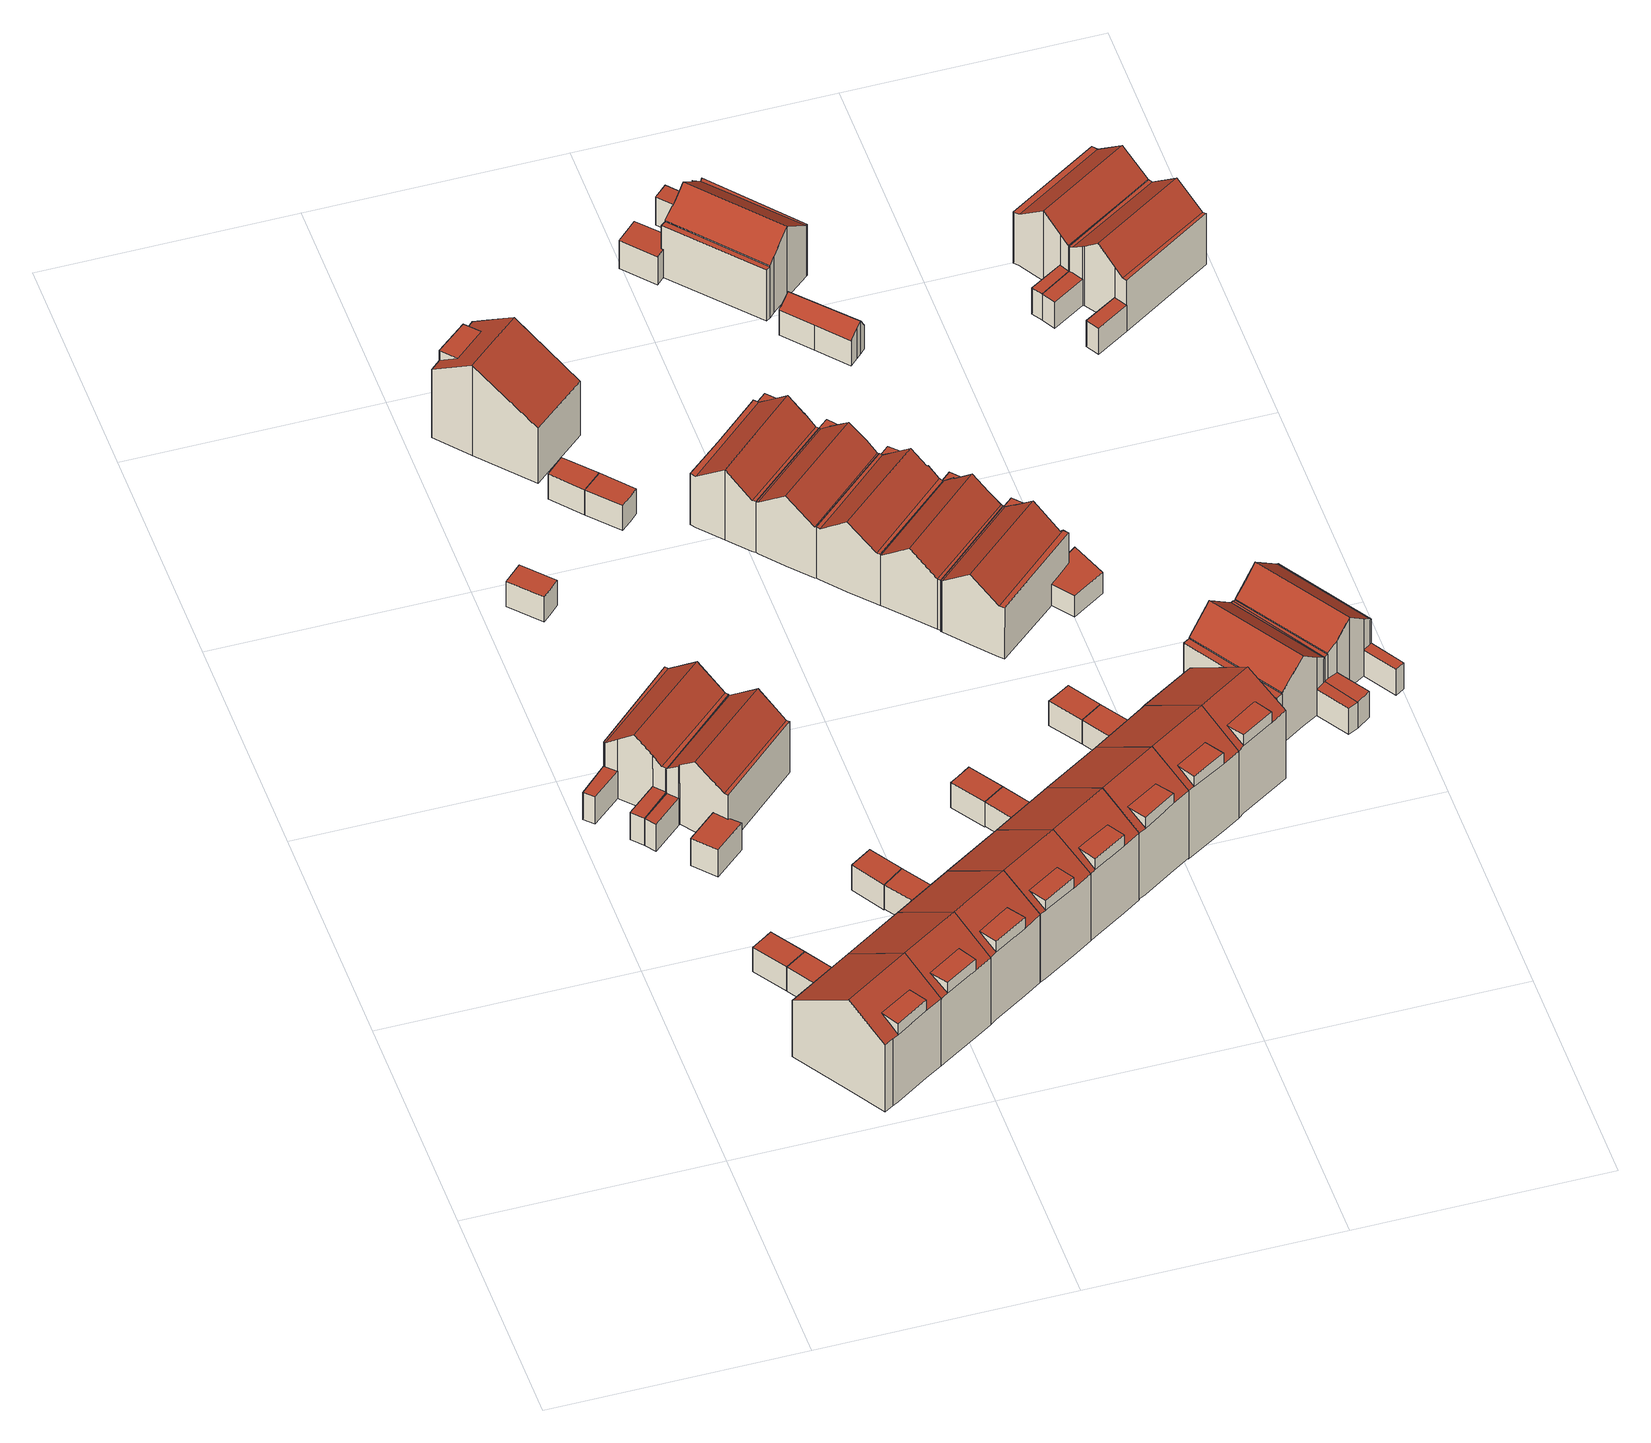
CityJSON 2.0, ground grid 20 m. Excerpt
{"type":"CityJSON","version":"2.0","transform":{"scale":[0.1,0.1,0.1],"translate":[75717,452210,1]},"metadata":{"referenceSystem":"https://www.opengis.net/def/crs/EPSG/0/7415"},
"CityObjects":{
"building1":{"type":"Building","attributes":{"Volume":15.37,"Dakoppervlakte":6.28,"Muuroppervlakte":25,"Vloeroppervlakte":6.28,"hoogte_Z_max_in_m_NAP":3.93,"GEB_DOEL":"onbekend","dateOfConstruction":"1981-01-01","measuredHeight":2.45},"geometry":[{"type":"Solid","lod":"2","boundaries":[[[[0,1,2,3,4]],[[5,6,7,8,9]],[[0,4,8,7]],[[3,9,8,4]],[[9,3,2,1,6,5]],[[1,0,7,6]]]],"semantics":{"surfaces":[{"type":"GroundSurface"},{"type":"RoofSurface"},{"type":"WallSurface"}],"values":[[0,1,2,2,2,2]]}}]},
"building2":{"type":"Building","attributes":{"Volume":406.52,"Dakoppervlakte":62.77,"Muuroppervlakte":212.48,"Vloeroppervlakte":53.33,"hoogte_Z_max_in_m_NAP":10.51,"GEB_DOEL":"woonfunctie","dateOfConstruction":"1981-01-01","measuredHeight":9.05},"geometry":[{"type":"Solid","lod":"2","boundaries":[[[[10,11,12,13,14,15,16,17,18]],[[19,20,21,22]],[[23,24,25,26,19,22,27,28,29]],[[30,23,29,31]],[[12,30,31,13]],[[23,30,12,11,10,24]],[[10,18,25,24]],[[29,28,15,14]],[[21,20,26,27]],[[25,18,17,16,15,28,27,26]],[[19,26,20]],[[21,27,22]],[[13,31,29,14]]]],"semantics":{"surfaces":[{"type":"GroundSurface"},{"type":"RoofSurface"},{"type":"WallSurface"}],"values":[[0,1,1,1,2,2,2,2,2,2,2,2,2]]}}]},
"building3":{"type":"Building","attributes":{"Volume":15.23,"Dakoppervlakte":6.28,"Muuroppervlakte":24.77,"Vloeroppervlakte":6.28,"hoogte_Z_max_in_m_NAP":3.93,"GEB_DOEL":"onbekend","dateOfConstruction":"1981-01-01","measuredHeight":2.42},"geometry":[{"type":"Solid","lod":"2","boundaries":[[[[32,0,4,33,34]],[[35,36,37,8,7]],[[7,0,32,35]],[[35,32,34,33,37,36]],[[4,8,37,33]],[[4,0,7,8]]]],"semantics":{"surfaces":[{"type":"GroundSurface"},{"type":"RoofSurface"},{"type":"WallSurface"}],"values":[[0,1,2,2,2,2]]}}]},
"building4":{"type":"Building","attributes":{"Volume":285.65,"Dakoppervlakte":63.59,"Muuroppervlakte":182.28,"Vloeroppervlakte":52.01,"hoogte_Z_max_in_m_NAP":8.31,"GEB_DOEL":"woonfunctie","dateOfConstruction":"1981-01-01","measuredHeight":6.97},"geometry":[{"type":"Solid","lod":"2","boundaries":[[[[38,39,40,41,42,43,44,45,46,47,48,49,50,51]],[[52,53,54,55]],[[54,53,56,57,58]],[[59,57,56,60,61]],[[62,61,60,63]],[[64,65,66,67,68]],[[69,70,71,72]],[[49,59,67]],[[58,57,59,49,48,47]],[[58,47,72]],[[52,55,71,44,43]],[[42,41,40,39,63,60,56,53,52,43]],[[67,66,50,49]],[[51,65,64,38]],[[50,66,65,51]],[[61,68,67,59]],[[64,68,61,62]],[[46,69,72,47]],[[69,46,45,70]],[[71,70,45,44]],[[71,55,54,58,72]],[[39,38,64,62,63]]]],"semantics":{"surfaces":[{"type":"GroundSurface"},{"type":"RoofSurface"},{"type":"WallSurface"}],"values":[[0,1,1,1,1,1,1,2,2,2,2,2,2,2,2,2,2,2,2,2,2,2]]}}]},
"building5":{"type":"Building","attributes":{"Volume":290.72,"Dakoppervlakte":65.75,"Muuroppervlakte":187,"Vloeroppervlakte":54.19,"hoogte_Z_max_in_m_NAP":8.31,"GEB_DOEL":"woonfunctie","dateOfConstruction":"1981-01-01","measuredHeight":7},"geometry":[{"type":"Solid","lod":"2","boundaries":[[[[73,74,75,76,77,78,79,80,81,82,83,84,45,85,44,43,86]],[[87,88,89,90]],[[52,55,91]],[[92,93,94,88,87,91,55]],[[95,96,90,89]],[[97,98,70,99]],[[100,101,102,103,104,105,106]],[[83,97,99,84]],[[70,98,85,45]],[[99,70,45,84]],[[105,80,79,106]],[[100,78,77,101]],[[76,102,101,77]],[[95,103,102,76,75,96]],[[93,92,98,97]],[[103,95,89,88,94,82,81,80,105,104]],[[94,93,97,83,82]],[[43,44,85,98,92,55,52]],[[91,87,90,96,75,74,73,86,43,52]],[[79,78,100,106]]]],"semantics":{"surfaces":[{"type":"GroundSurface"},{"type":"RoofSurface"},{"type":"WallSurface"}],"values":[[0,1,1,1,1,1,1,2,2,2,2,2,2,2,2,2,2,2,2,2]]}}]},
"building6":{"type":"Building","attributes":{"Volume":356.59,"Dakoppervlakte":55.53,"Muuroppervlakte":201.67,"Vloeroppervlakte":47.26,"hoogte_Z_max_in_m_NAP":10.51,"GEB_DOEL":"woonfunctie","dateOfConstruction":"1981-01-01","measuredHeight":8.97},"geometry":[{"type":"Solid","lod":"2","boundaries":[[[[14,13,107,108,109,110,111,15]],[[112,113,114,115]],[[29,28,116,112,115,117,118,119]],[[120,31,29,119]],[[28,15,111,110,109,118,117,116]],[[118,109,108,107,120,119]],[[13,31,120,107]],[[31,13,14,29]],[[114,113,116,117]],[[112,116,113]],[[114,117,115]],[[14,15,28,29]]]],"semantics":{"surfaces":[{"type":"GroundSurface"},{"type":"RoofSurface"},{"type":"WallSurface"}],"values":[[0,1,1,1,2,2,2,2,2,2,2,2]]}}]},
"building7":{"type":"Building","attributes":{"Volume":14.75,"Dakoppervlakte":5.94,"Muuroppervlakte":24.9,"Vloeroppervlakte":5.94,"hoogte_Z_max_in_m_NAP":3.73,"GEB_DOEL":"onbekend","dateOfConstruction":"1981-01-01","measuredHeight":2.48},"geometry":[{"type":"Solid","lod":"2","boundaries":[[[[121,122,123,124,125]],[[126,127,128,129,130]],[[125,124,126,130]],[[126,124,123,122,128,127]],[[121,129,128,122]],[[125,130,129,121]]]],"semantics":{"surfaces":[{"type":"GroundSurface"},{"type":"RoofSurface"},{"type":"WallSurface"}],"values":[[0,1,2,2,2,2]]}}]},
"building8":{"type":"Building","attributes":{"Volume":15.72,"Dakoppervlakte":6.28,"Muuroppervlakte":25.57,"Vloeroppervlakte":6.28,"hoogte_Z_max_in_m_NAP":3.93,"GEB_DOEL":"onbekend","dateOfConstruction":"1981-01-01","measuredHeight":2.5},"geometry":[{"type":"Solid","lod":"2","boundaries":[[[[131,132,133,134]],[[135,136,137,138]],[[133,132,136,135]],[[136,132,131,137]],[[134,138,137,131]],[[134,133,135,138]]]],"semantics":{"surfaces":[{"type":"GroundSurface"},{"type":"RoofSurface"},{"type":"WallSurface"}],"values":[[0,1,2,2,2,2]]}}]},
"building9":{"type":"Building","attributes":{"Volume":356.82,"Dakoppervlakte":55.33,"Muuroppervlakte":202.24,"Vloeroppervlakte":47.09,"hoogte_Z_max_in_m_NAP":10.51,"GEB_DOEL":"woonfunctie","dateOfConstruction":"1981-01-01","measuredHeight":9},"geometry":[{"type":"Solid","lod":"2","boundaries":[[[[107,139,140,141,142,143,144,109,108]],[[145,146,147,148]],[[119,118,149,145,148,150,151,152]],[[120,119,152,153,154]],[[120,154,153,140,139,107]],[[119,120,107,108,109,118]],[[152,151,142,141]],[[147,146,149,150]],[[118,109,144,143,142,151,150,149]],[[146,145,149]],[[150,148,147]],[[141,140,153,152]]]],"semantics":{"surfaces":[{"type":"GroundSurface"},{"type":"RoofSurface"},{"type":"WallSurface"}],"values":[[0,1,1,1,2,2,2,2,2,2,2,2]]}}]},
"building10":{"type":"Building","attributes":{"Volume":14.93,"Dakoppervlakte":6.28,"Muuroppervlakte":24.27,"Vloeroppervlakte":6.28,"hoogte_Z_max_in_m_NAP":3.93,"GEB_DOEL":"onbekend","dateOfConstruction":"1981-01-01","measuredHeight":2.38},"geometry":[{"type":"Solid","lod":"2","boundaries":[[[[155,156,157,158]],[[135,159,160,136]],[[155,158,159,135]],[[160,159,158,157]],[[160,157,156,136]],[[155,135,136,156]]]],"semantics":{"surfaces":[{"type":"GroundSurface"},{"type":"RoofSurface"},{"type":"WallSurface"}],"values":[[0,1,2,2,2,2]]}}]},
"building11":{"type":"Building","attributes":{"Volume":377.8,"Dakoppervlakte":58.94,"Muuroppervlakte":206.54,"Vloeroppervlakte":50.16,"hoogte_Z_max_in_m_NAP":10.22,"GEB_DOEL":"woonfunctie","dateOfConstruction":"1981-01-01","measuredHeight":9},"geometry":[{"type":"Solid","lod":"2","boundaries":[[[[161,162,163,164,165,166,167,168,169]],[[170,171,172,173]],[[172,174,175,176,177,178,179,180,173]],[[176,181,182,177]],[[164,163,182,181]],[[178,177,182,163,162,161]],[[161,169,179,178]],[[165,176,175,166]],[[174,171,170,180]],[[179,169,168,167,166,175,174,180]],[[174,172,171]],[[173,180,170]],[[165,164,181,176]]]],"semantics":{"surfaces":[{"type":"GroundSurface"},{"type":"RoofSurface"},{"type":"WallSurface"}],"values":[[0,1,1,1,2,2,2,2,2,2,2,2,2]]}}]},
"building12":{"type":"Building","attributes":{"Volume":15.04,"Dakoppervlakte":5.94,"Muuroppervlakte":25.39,"Vloeroppervlakte":5.94,"hoogte_Z_max_in_m_NAP":3.73,"GEB_DOEL":"onbekend","dateOfConstruction":"1981-01-01","measuredHeight":2.53},"geometry":[{"type":"Solid","lod":"2","boundaries":[[[[183,184,185,186]],[[187,188,189,190]],[[183,186,190,189]],[[185,187,190,186]],[[184,188,187,185]],[[188,184,183,189]]]],"semantics":{"surfaces":[{"type":"GroundSurface"},{"type":"RoofSurface"},{"type":"WallSurface"}],"values":[[0,1,2,2,2,2]]}}]},
"building13":{"type":"Building","attributes":{"Volume":361.53,"Dakoppervlakte":56.23,"Muuroppervlakte":202.71,"Vloeroppervlakte":47.83,"hoogte_Z_max_in_m_NAP":10.51,"GEB_DOEL":"woonfunctie","dateOfConstruction":"1981-01-01","measuredHeight":8.98},"geometry":[{"type":"Solid","lod":"2","boundaries":[[[[191,142,141,140,192,193,194,195]],[[196,197,198,199]],[[152,151,200,199,198,201,202,203]],[[204,153,152,203]],[[195,194,202,201,200,151,142,191]],[[202,194,193,192,204,203]],[[140,153,204,192]],[[153,140,141,152]],[[200,201,197,196]],[[196,199,200]],[[201,198,197]],[[141,142,151,152]]]],"semantics":{"surfaces":[{"type":"GroundSurface"},{"type":"RoofSurface"},{"type":"WallSurface"}],"values":[[0,1,1,1,2,2,2,2,2,2,2,2]]}}]},
"building14":{"type":"Building","attributes":{"Volume":14.75,"Dakoppervlakte":5.94,"Muuroppervlakte":24.9,"Vloeroppervlakte":5.94,"hoogte_Z_max_in_m_NAP":3.73,"GEB_DOEL":"onbekend","dateOfConstruction":"1981-01-01","measuredHeight":2.48},"geometry":[{"type":"Solid","lod":"2","boundaries":[[[[186,205,206,207,183]],[[208,209,210,190,189]],[[183,207,208,189]],[[208,207,206,205,210,209]],[[186,190,210,205]],[[183,189,190,186]]]],"semantics":{"surfaces":[{"type":"GroundSurface"},{"type":"RoofSurface"},{"type":"WallSurface"}],"values":[[0,1,2,2,2,2]]}}]},
"building15":{"type":"Building","attributes":{"Volume":15.76,"Dakoppervlakte":6.28,"Muuroppervlakte":25.62,"Vloeroppervlakte":6.28,"hoogte_Z_max_in_m_NAP":3.93,"GEB_DOEL":"onbekend","dateOfConstruction":"1981-01-01","measuredHeight":2.51},"geometry":[{"type":"Solid","lod":"2","boundaries":[[[[211,212,213,214,215]],[[216,217,218,219,220]],[[215,219,218,211]],[[212,217,216,213]],[[212,211,218,217]],[[219,215,214,213,216,220]]]],"semantics":{"surfaces":[{"type":"GroundSurface"},{"type":"RoofSurface"},{"type":"WallSurface"}],"values":[[0,1,2,2,2,2]]}}]},
"building16":{"type":"Building","attributes":{"Volume":355.58,"Dakoppervlakte":55.4,"Muuroppervlakte":201.39,"Vloeroppervlakte":47.17,"hoogte_Z_max_in_m_NAP":10.51,"GEB_DOEL":"woonfunctie","dateOfConstruction":"1981-01-01","measuredHeight":8.97},"geometry":[{"type":"Solid","lod":"2","boundaries":[[[[192,221,222,223,224,225,226,194,193]],[[227,228,229,230]],[[203,202,231,227,230,232,233,234]],[[204,203,234,235,236]],[[204,236,235,222,221,192]],[[204,192,193,194,202,203]],[[234,233,224,223]],[[229,228,231,232]],[[202,194,226,225,224,233,232,231]],[[227,231,228]],[[229,232,230]],[[223,222,235,234]]]],"semantics":{"surfaces":[{"type":"GroundSurface"},{"type":"RoofSurface"},{"type":"WallSurface"}],"values":[[0,1,1,1,2,2,2,2,2,2,2,2]]}}]},
"building17":{"type":"Building","attributes":{"Volume":15.26,"Dakoppervlakte":6.28,"Muuroppervlakte":24.82,"Vloeroppervlakte":6.28,"hoogte_Z_max_in_m_NAP":3.93,"GEB_DOEL":"onbekend","dateOfConstruction":"1981-01-01","measuredHeight":2.43},"geometry":[{"type":"Solid","lod":"2","boundaries":[[[[237,238,239,240]],[[217,241,242,218]],[[237,240,241,217]],[[240,239,242,241]],[[238,218,242,239]],[[237,217,218,238]]]],"semantics":{"surfaces":[{"type":"GroundSurface"},{"type":"RoofSurface"},{"type":"WallSurface"}],"values":[[0,1,2,2,2,2]]}}]},
"building18":{"type":"Building","attributes":{"Volume":352.64,"Dakoppervlakte":55.01,"Muuroppervlakte":200.63,"Vloeroppervlakte":46.83,"hoogte_Z_max_in_m_NAP":10.51,"GEB_DOEL":"woonfunctie","dateOfConstruction":"1981-01-01","measuredHeight":8.96},"geometry":[{"type":"Solid","lod":"2","boundaries":[[[[243,244,245,246,247,248,249,250,251]],[[252,253,254,255]],[[233,256,252,255,257,258,259,234]],[[235,234,259,260,261]],[[250,258,257,256,233,244,243,251]],[[258,250,249,248,260,259]],[[235,261,260,248,247,246]],[[235,246,245,234]],[[254,253,256,257]],[[253,252,256]],[[257,255,254]],[[245,244,233,234]]]],"semantics":{"surfaces":[{"type":"GroundSurface"},{"type":"RoofSurface"},{"type":"WallSurface"}],"values":[[0,1,1,1,2,2,2,2,2,2,2,2]]}}]},
"building19":{"type":"Building","attributes":{"Volume":310.41,"Dakoppervlakte":69.96,"Muuroppervlakte":191.74,"Vloeroppervlakte":58.08,"hoogte_Z_max_in_m_NAP":8.33,"GEB_DOEL":"woonfunctie","dateOfConstruction":"1981-01-01","measuredHeight":7.04},"geometry":[{"type":"Solid","lod":"2","boundaries":[[[[262,263,264,265,266,267,268,269,270,271,272,273,274,275,276,277,278]],[[279,280,281,282,283]],[[284,285,286,287,280,279]],[[288,289,290,291,283,282]],[[292,293,285,284]],[[294,295,296,297,298]],[[299,300,301,302,303,304]],[[265,292,284,279,267,266]],[[292,265,264,294,293]],[[278,277,287,286,297]],[[281,280,287,277,276,275]],[[281,275,299]],[[269,291,290,270]],[[264,263,295,294]],[[295,263,262,296]],[[278,297,296,262]],[[286,285,293,294,298,297]],[[275,274,300,299]],[[273,301,300,274]],[[301,273,272,302]],[[302,272,271,303]],[[304,288,282,281,299]],[[288,304,303,271,270,290,289]],[[279,283,291,269,268,267]]]],"semantics":{"surfaces":[{"type":"GroundSurface"},{"type":"RoofSurface"},{"type":"WallSurface"}],"values":[[0,1,1,1,1,1,1,2,2,2,2,2,2,2,2,2,2,2,2,2,2,2,2,2]]}}]},
"building20":{"type":"Building","attributes":{"Volume":270.26,"Dakoppervlakte":60.43,"Muuroppervlakte":179.4,"Vloeroppervlakte":48.53,"hoogte_Z_max_in_m_NAP":8.33,"GEB_DOEL":"woonfunctie","dateOfConstruction":"1981-01-01","measuredHeight":6.99},"geometry":[{"type":"Solid","lod":"2","boundaries":[[[[264,263,305,306,307,308,309,310,311,312,313,314,315,316,265]],[[317,318,319,320,321]],[[321,320,322,323,324,325]],[[326,327,318,317]],[[292,325,324,293]],[[328,295,294,329]],[[330,331,332,333,334]],[[308,307,322,320]],[[307,306,329,323,322]],[[264,265,292,293,294]],[[316,315,314,313,326,317,321,325,292,265]],[[330,327,326,313,312]],[[308,320,319,309]],[[328,329,306,305]],[[263,295,328,305]],[[264,294,295,263]],[[294,293,324,323,329]],[[312,311,331,330]],[[310,332,331,311]],[[333,332,310,309]],[[319,318,327,330,334,333]],[[319,333,309]]]],"semantics":{"surfaces":[{"type":"GroundSurface"},{"type":"RoofSurface"},{"type":"WallSurface"}],"values":[[0,1,1,1,1,1,1,2,2,2,2,2,2,2,2,2,2,2,2,2,2,2]]}}]},
"building21":{"type":"Building","attributes":{"Volume":297.96,"Dakoppervlakte":66.11,"Muuroppervlakte":185.91,"Vloeroppervlakte":54.17,"hoogte_Z_max_in_m_NAP":8.33,"GEB_DOEL":"woonfunctie","dateOfConstruction":"1981-01-01","measuredHeight":7.04},"geometry":[{"type":"Solid","lod":"2","boundaries":[[[[311,335,336,337,338,339,340,341,342,343,344,345,346,313,312]],[[347,348,349,350,351]],[[352,353,354,355,348,347]],[[326,351,350,327]],[[353,352,356,357]],[[358,331,330,359]],[[360,361,362,363]],[[337,336,349,348]],[[336,359,349]],[[326,327,330,312,313]],[[346,345,344,343,356,352,347,351,326,313]],[[356,343,342,363,357]],[[348,355,338,337]],[[335,358,359,336]],[[358,335,311,331]],[[312,330,331,311]],[[330,327,350,349,359]],[[361,340,339,362]],[[342,341,360,363]],[[361,360,341,340]],[[362,354,353,357,363]],[[339,338,355,354,362]]]],"semantics":{"surfaces":[{"type":"GroundSurface"},{"type":"RoofSurface"},{"type":"WallSurface"}],"values":[[0,1,1,1,1,1,1,2,2,2,2,2,2,2,2,2,2,2,2,2,2,2]]}}]},
"building22":{"type":"Building","attributes":{"Volume":15.38,"Dakoppervlakte":6.28,"Muuroppervlakte":25.02,"Vloeroppervlakte":6.28,"hoogte_Z_max_in_m_NAP":3.93,"GEB_DOEL":"onbekend","dateOfConstruction":"1981-01-01","measuredHeight":2.45},"geometry":[{"type":"Solid","lod":"2","boundaries":[[[[364,365,366,367,368]],[[369,370,371,372,373]],[[368,371,370,364]],[[373,366,365,369]],[[365,364,370,369]],[[371,368,367,366,373,372]]]],"semantics":{"surfaces":[{"type":"GroundSurface"},{"type":"RoofSurface"},{"type":"WallSurface"}],"values":[[0,1,2,2,2,2]]}}]},
"building23":{"type":"Building","attributes":{"Volume":355.57,"Dakoppervlakte":55.49,"Muuroppervlakte":201.26,"Vloeroppervlakte":47.23,"hoogte_Z_max_in_m_NAP":10.51,"GEB_DOEL":"woonfunctie","dateOfConstruction":"1981-01-01","measuredHeight":8.96},"geometry":[{"type":"Solid","lod":"2","boundaries":[[[[374,375,376,377,378,379,380,381,382]],[[383,384,385,386]],[[259,258,387,385,384,388,389,390]],[[260,259,390,391,392]],[[260,392,391,376,375,374]],[[259,260,374,382,381,258]],[[377,390,389,378]],[[388,383,386,387]],[[387,258,381,380,379,378,389,388]],[[385,387,386]],[[383,388,384]],[[377,376,391,390]]]],"semantics":{"surfaces":[{"type":"GroundSurface"},{"type":"RoofSurface"},{"type":"WallSurface"}],"values":[[0,1,1,1,2,2,2,2,2,2,2,2]]}}]},
"building24":{"type":"Building","attributes":{"Volume":15.21,"Dakoppervlakte":6.28,"Muuroppervlakte":24.74,"Vloeroppervlakte":6.28,"hoogte_Z_max_in_m_NAP":3.93,"GEB_DOEL":"onbekend","dateOfConstruction":"1981-01-01","measuredHeight":2.42},"geometry":[{"type":"Solid","lod":"2","boundaries":[[[[365,364,393,394]],[[395,396,370,369]],[[365,394,395,369]],[[396,395,394,393]],[[364,370,396,393]],[[365,369,370,364]]]],"semantics":{"surfaces":[{"type":"GroundSurface"},{"type":"RoofSurface"},{"type":"WallSurface"}],"values":[[0,1,2,2,2,2]]}}]},
"building25":{"type":"Building","attributes":{"Volume":274.32,"Dakoppervlakte":61.55,"Muuroppervlakte":179.79,"Vloeroppervlakte":49.61,"hoogte_Z_max_in_m_NAP":8.33,"GEB_DOEL":"woonfunctie","dateOfConstruction":"1981-01-01","measuredHeight":6.97},"geometry":[{"type":"Solid","lod":"2","boundaries":[[[[397,398,399,400,401,402,403,404,405,406,407,408,409,410,411]],[[412,413,414,415,416]],[[413,412,417,418,419,420]],[[414,421,422,415]],[[419,357,356,420]],[[423,360,363,424]],[[425,426,427,428]],[[421,414,401,400]],[[421,400,399,428,422]],[[416,427,411]],[[417,412,416,411,410,409]],[[409,408,424,418,417]],[[401,414,413,420,356,404,403,402]],[[408,407,423,424]],[[423,407,406,360]],[[363,360,406,405]],[[363,357,419,418,424]],[[426,397,411,427]],[[399,398,425,428]],[[397,426,425,398]],[[427,416,415,422,428]],[[405,404,356,357,363]]]],"semantics":{"surfaces":[{"type":"GroundSurface"},{"type":"RoofSurface"},{"type":"WallSurface"}],"values":[[0,1,1,1,1,1,1,2,2,2,2,2,2,2,2,2,2,2,2,2,2,2]]}}]},
"building26":{"type":"Building","attributes":{"Volume":304.76,"Dakoppervlakte":70.64,"Muuroppervlakte":185.52,"Vloeroppervlakte":58.74,"hoogte_Z_max_in_m_NAP":8.33,"GEB_DOEL":"woonfunctie","dateOfConstruction":"1981-01-01","measuredHeight":7.03},"geometry":[{"type":"Solid","lod":"2","boundaries":[[[[429,430,431,432,433,434,435,436,437,438,439,440,441,442,443,444,445]],[[446,447,448,449,450,451]],[[452,453,454,451,450,455]],[[421,454,453,422]],[[456,457,447,446]],[[458,425,428,459]],[[460,461,462,463,464,465]],[[443,442,456,446,451,454,445,444]],[[436,449,448,461,437]],[[455,450,449,436,435,434]],[[452,455,434,433,459]],[[430,429,421,422,428]],[[433,432,458,459]],[[458,432,431,425]],[[430,428,425,431]],[[428,422,453,452,459]],[[463,441,440,464]],[[440,439,465,464]],[[465,439,438,460]],[[437,461,460,438]],[[462,457,456,442,441,463]],[[461,448,447,457,462]],[[454,421,429,445]]]],"semantics":{"surfaces":[{"type":"GroundSurface"},{"type":"RoofSurface"},{"type":"WallSurface"}],"values":[[0,1,1,1,1,1,1,2,2,2,2,2,2,2,2,2,2,2,2,2,2,2,2]]}}]},
"building27":{"type":"Building","attributes":{"Volume":320.41,"Dakoppervlakte":71,"Muuroppervlakte":196.63,"Vloeroppervlakte":58.94,"hoogte_Z_max_in_m_NAP":8.31,"GEB_DOEL":"woonfunctie","dateOfConstruction":"1981-01-01","measuredHeight":7.15},"geometry":[{"type":"Solid","lod":"2","boundaries":[[[[466,467,468,469,470,471,472,473,474,475,476,477,478,479,480,481,482,483]],[[484,485,486,487,488,489,490]],[[489,491,492,493,494,490]],[[495,496,497,498,499]],[[500,492,491,501]],[[502,503,504,505,506,507,508]],[[509,510,511,512]],[[489,473,472,491]],[[467,466,494,493,497]],[[494,466,483,482,484,490]],[[485,484,482,481,503]],[[488,487,511,475,474]],[[489,488,474,473]],[[469,495,499,470]],[[469,468,496,495]],[[491,472,471,501]],[[500,501,471,470,499]],[[499,498,492,500]],[[492,498,497,493]],[[503,481,480,504]],[[479,505,504,480]],[[479,478,506,505]],[[478,477,507,506]],[[475,511,510,476]],[[512,502,508,509]],[[476,510,509,508,507,477]],[[503,502,512,486,485]],[[486,512,511,487]],[[467,497,496,468]]]],"semantics":{"surfaces":[{"type":"GroundSurface"},{"type":"RoofSurface"},{"type":"WallSurface"}],"values":[[0,1,1,1,1,1,1,2,2,2,2,2,2,2,2,2,2,2,2,2,2,2,2,2,2,2,2,2,2]]}}]},
"building28":{"type":"Building","attributes":{"Volume":336.19,"Dakoppervlakte":51.99,"Muuroppervlakte":198.71,"Vloeroppervlakte":44.3,"hoogte_Z_max_in_m_NAP":10.51,"GEB_DOEL":"woonfunctie","dateOfConstruction":"1981-01-01","measuredHeight":9.01},"geometry":[{"type":"Solid","lod":"2","boundaries":[[[[377,376,513,514,515,516,517,378]],[[518,519,520,521]],[[390,389,522,518,521,523,524,525]],[[526,391,390,525]],[[389,378,517,516,515,524,523,522]],[[524,515,514,513,526,525]],[[376,391,526,513]],[[391,376,377,390]],[[520,519,522,523]],[[519,518,522]],[[523,521,520]],[[377,378,389,390]]]],"semantics":{"surfaces":[{"type":"GroundSurface"},{"type":"RoofSurface"},{"type":"WallSurface"}],"values":[[0,1,1,1,2,2,2,2,2,2,2,2]]}}]},
"building29":{"type":"Building","attributes":{"Volume":33.43,"Dakoppervlakte":15.77,"Muuroppervlakte":40.95,"Vloeroppervlakte":11.59,"hoogte_Z_max_in_m_NAP":4.62,"GEB_DOEL":"onbekend","dateOfConstruction":"1981-01-01","measuredHeight":3.34},"geometry":[{"type":"Solid","lod":"2","boundaries":[[[[527,528,529,530,531,532,533,534,535,536]],[[537,538,539,540]],[[541,542,543,544,538,537]],[[545,546,547,548]],[[530,529,545,539,538]],[[534,533,542,541]],[[533,532,543,542]],[[544,543,532,531]],[[538,544,531,530]],[[536,548,547,527]],[[529,528,546,545]],[[528,527,547,546]],[[539,545,548,540]],[[540,548,536,535,534,541,537]]]],"semantics":{"surfaces":[{"type":"GroundSurface"},{"type":"RoofSurface"},{"type":"WallSurface"}],"values":[[0,1,1,1,2,2,2,2,2,2,2,2,2,2]]}}]},
"building30":{"type":"Building","attributes":{"Volume":282.26,"Dakoppervlakte":61.08,"Muuroppervlakte":167.57,"Vloeroppervlakte":49.48,"hoogte_Z_max_in_m_NAP":8.46,"GEB_DOEL":"woonfunctie","dateOfConstruction":"1984-01-01","measuredHeight":6.98},"geometry":[{"type":"Solid","lod":"2","boundaries":[[[[549,550,551,552,553,554,555,556,557,558,559,560]],[[561,562,563,564]],[[565,564,563,566,567]],[[568,569,570,571,572]],[[573,574,575,576]],[[577,578,579,580]],[[561,564,552,551,580]],[[562,579,560,559,558,571,566,563]],[[564,565,574,553,552]],[[558,557,572,571]],[[555,569,568,556]],[[576,569,555,554,573]],[[573,554,553,574]],[[576,575,570,569]],[[571,570,575,567,566]],[[567,575,574,565]],[[577,580,551,550]],[[550,549,578,577]],[[560,579,578,549]],[[561,580,579,562]],[[568,572,557,556]]]],"semantics":{"surfaces":[{"type":"GroundSurface"},{"type":"RoofSurface"},{"type":"WallSurface"}],"values":[[0,1,1,1,1,1,2,2,2,2,2,2,2,2,2,2,2,2,2,2,2]]}}]},
"building31":{"type":"Building","attributes":{"Volume":275.87,"Dakoppervlakte":61.76,"Muuroppervlakte":180.32,"Vloeroppervlakte":50.17,"hoogte_Z_max_in_m_NAP":8.46,"GEB_DOEL":"woonfunctie","dateOfConstruction":"1984-01-01","measuredHeight":6.97},"geometry":[{"type":"Solid","lod":"2","boundaries":[[[[581,582,583,584,585,586,587,588,589,590,556,555,554,591]],[[592,593,594,595,596]],[[592,596,597,598,599]],[[600,601,602,603,604]],[[605,606,607,608]],[[569,568,609,610,611]],[[573,576,612,613]],[[597,596,588,587,603]],[[599,605,582,581,591,613,593,592]],[[596,595,610,589,588]],[[603,587,586,604]],[[586,585,600,604]],[[600,585,584,601]],[[608,583,582,605]],[[601,607,606,602]],[[603,602,606,598,597]],[[598,606,605,599]],[[555,556,568,569]],[[568,556,590,609]],[[609,590,589,610]],[[591,554,573,613]],[[573,554,555,569,576]],[[569,611,612,576]],[[593,613,612,594]],[[611,610,595,594,612]],[[607,601,584,583,608]]]],"semantics":{"surfaces":[{"type":"GroundSurface"},{"type":"RoofSurface"},{"type":"WallSurface"}],"values":[[0,1,1,1,1,1,1,2,2,2,2,2,2,2,2,2,2,2,2,2,2,2,2,2,2,2]]}}]},
"building32":{"type":"Building","attributes":{"Volume":277.3,"Dakoppervlakte":60.21,"Muuroppervlakte":166.81,"Vloeroppervlakte":48.36,"hoogte_Z_max_in_m_NAP":8.28,"GEB_DOEL":"woonfunctie","dateOfConstruction":"1984-01-01","measuredHeight":6.98},"geometry":[{"type":"Solid","lod":"2","boundaries":[[[[614,615,616,617,618,619,620,621,622,623,624]],[[625,626,627,628,629]],[[630,626,625,631]],[[628,632,629]],[[631,633,634,630]],[[635,636,637,638]],[[615,614,627,626]],[[627,614,636]],[[620,619,618,633,631,625,629,621]],[[618,617,634,633]],[[615,626,630,634,617,616]],[[614,624,637,636]],[[637,624,623,638]],[[635,638,623,622]],[[635,632,628,627,636]],[[622,621,629,632,635]]]],"semantics":{"surfaces":[{"type":"GroundSurface"},{"type":"RoofSurface"},{"type":"WallSurface"}],"values":[[0,1,1,1,1,1,2,2,2,2,2,2,2,2,2,2]]}}]},
"building33":{"type":"Building","attributes":{"Volume":294.37,"Dakoppervlakte":65.89,"Muuroppervlakte":184.1,"Vloeroppervlakte":54.01,"hoogte_Z_max_in_m_NAP":8.28,"GEB_DOEL":"woonfunctie","dateOfConstruction":"1984-01-01","measuredHeight":6.98},"geometry":[{"type":"Solid","lod":"2","boundaries":[[[[639,640,641,642,643,644,645,623,622,621,646,647,648,649,650]],[[651,652,653,654,655,656]],[[654,629,632,655]],[[657,658,659,660]],[[653,652,661,657,660]],[[662,663,664,665]],[[638,666,667,668,635]],[[621,629,654,646]],[[629,621,622,635,632]],[[644,643,651,656,667]],[[661,652,651,643,642,641]],[[641,665,661]],[[646,654,653,660,659,649,648,647]],[[641,640,662,665]],[[640,639,663,662]],[[639,650,664,663]],[[664,658,657,661,665]],[[635,622,623,638]],[[638,623,645,666]],[[644,667,666,645]],[[667,656,655,632,635,668]],[[650,649,659,658,664]]]],"semantics":{"surfaces":[{"type":"GroundSurface"},{"type":"RoofSurface"},{"type":"WallSurface"}],"values":[[0,1,1,1,1,1,1,2,2,2,2,2,2,2,2,2,2,2,2,2,2,2]]}}]}
},
"vertices":[
[91,147,5],[74,173,5],[83,179,5],[91,184,5],[108,158,5],[83,179,29],[74,173,29],[91,147,29],[108,158,29],[91,184,29],
[121,10,5],[103,39,5],[75,83,5],[127,116,5],[155,72,5],[173,42,5],[159,34,5],[133,17,5],[128,14,5],[125,31,83],[133,17,83],[159,34,83],[151,47,83],[103,39,95],[121,10,72],[128,14,72],[133,17,72],[159,34,72],[173,42,72],[155,72,95],[75,83,61],[127,116,61],
[107,122,5],[124,133,5],[116,127,5],[107,122,29],[116,127,29],[124,133,29],
[28,378,3],[92,437,3],[94,435,3],[110,417,3],[125,399,3],[127,397,3],[63,339,3],[40,319,3],[32,328,3],[55,348,3],[45,360,3],[36,370,3],[13,350,3],[6,357,3],[127,397,54],[125,399,54],[60,342,54],[63,339,54],[110,417,73],[45,360,73],[55,348,61],[36,370,62],[94,435,54],[29,377,54],[28,378,54],[92,437,54],[28,378,30],[6,357,30],[13,350,30],[36,370,30],[29,377,30],[32,328,30],[40,319,30],[63,339,30],[55,348,30],
[143,378,3],[158,360,3],[160,358,3],[97,301,3],[104,294,3],[80,273,3],[65,290,3],[88,310,3],[78,321,3],[70,332,3],[69,331,3],[46,311,3],[62,339,3],[127,396,3],[143,378,73],[78,321,73],[94,303,54],[158,360,54],[127,396,54],[62,339,54],[69,331,62],[70,332,62],[96,300,54],[160,358,54],[69,331,30],[62,339,30],[46,311,30],[80,273,30],[104,294,30],[97,301,30],[96,300,30],[94,303,30],[88,310,30],[65,290,30],
[173,145,5],[201,101,5],[219,71,5],[205,62,5],[179,46,5],[170,59,83],[179,46,83],[205,62,83],[197,76,83],[179,46,72],[205,62,72],[219,71,72],[201,101,95],[173,145,61],
[33,592,2],[54,569,2],[46,561,2],[40,556,2],[19,579,2],[40,556,27],[46,561,27],[54,569,27],[33,592,27],[19,579,27],
[183,242,4],[199,217,4],[182,205,4],[166,231,4],[182,205,29],[199,217,29],[183,242,29],[166,231,29],
[216,172,5],[219,174,5],[247,130,5],[265,101,5],[251,92,5],[224,75,5],[216,88,83],[224,75,83],[251,92,83],[242,105,83],[224,75,72],[251,92,72],[265,101,73],[247,130,95],[219,174,61],[216,172,61],
[182,205,5],[199,217,5],[216,191,5],[199,180,5],[199,180,29],[216,191,29],
[70,785,2],[85,768,2],[121,727,2],[78,690,2],[42,731,2],[20,757,2],[28,764,2],[52,784,2],[62,794,2],[52,784,80],[28,764,80],[38,752,80],[62,773,80],[28,764,70],[20,757,70],[42,731,92],[85,768,92],[70,785,78],[62,794,70],[52,784,70],[78,690,57],[121,727,56],
[100,650,2],[80,673,2],[94,686,2],[115,663,2],[94,686,27],[80,673,27],[100,650,27],[115,663,27],
[270,104,5],[265,203,5],[293,159,5],[312,130,5],[296,120,5],[270,104,83],[296,120,83],[288,133,83],[262,117,83],[270,104,73],[296,120,72],[312,130,72],[293,159,95],[265,203,61],
[135,640,2],[128,633,2],[121,627,2],[121,627,27],[128,633,27],[135,640,27],
[292,274,4],[275,263,4],[258,289,4],[265,293,4],[275,300,4],[258,289,29],[275,263,29],[292,274,29],[275,300,29],[265,293,29],
[306,229,5],[312,233,5],[339,188,5],[357,159,5],[343,150,5],[316,133,5],[308,147,83],[316,133,83],[343,150,83],[335,163,83],[316,133,72],[343,150,72],[357,159,72],[339,188,95],[312,233,61],[306,229,61],
[275,263,5],[292,274,5],[308,249,5],[291,238,5],[291,238,29],[308,249,29],
[363,162,6],[357,159,6],[339,188,6],[312,233,6],[349,256,6],[357,261,6],[385,217,6],[403,188,6],[389,179,6],[354,176,83],[363,162,83],[389,179,83],[380,192,83],[363,162,72],[389,179,73],[403,188,73],[385,217,95],[357,261,61],[349,256,61],
[284,663,3],[292,653,3],[269,633,3],[204,576,3],[202,578,3],[187,595,3],[171,613,3],[168,617,3],[196,641,3],[232,673,3],[226,680,3],[250,701,3],[265,684,3],[242,664,3],[252,653,3],[261,642,3],[261,643,3],[187,595,73],[252,653,73],[242,664,61],[236,671,54],[171,613,54],[202,578,54],[267,635,54],[261,643,62],[261,642,62],[233,674,54],[232,673,54],[196,641,54],[168,617,54],[204,576,54],[269,633,54],[269,633,30],[292,653,30],[284,663,30],[261,643,30],[267,635,30],[242,664,30],[265,684,30],[250,701,30],[226,680,30],[232,673,30],[233,674,30],
[298,646,3],[276,626,3],[275,626,3],[285,614,3],[295,604,3],[317,624,3],[324,617,3],[302,596,3],[237,539,3],[236,539,3],[220,557,3],[205,575,3],[236,539,54],[301,597,54],[295,604,62],[285,614,73],[220,557,73],[275,626,61],[276,626,61],[270,632,54],[205,575,54],[237,539,54],[302,596,54],[298,646,30],[276,626,30],[302,596,30],[324,617,30],[317,624,30],[295,604,30],[301,597,30],
[332,608,3],[310,587,3],[319,576,3],[328,566,3],[329,566,3],[351,586,3],[360,576,3],[337,556,3],[272,499,3],[270,501,3],[254,519,3],[239,536,3],[254,519,73],[319,576,73],[310,587,61],[304,594,54],[239,536,54],[270,501,54],[335,559,54],[329,566,62],[328,566,62],[272,499,54],[337,556,54],[332,608,30],[310,587,30],[360,576,30],[351,586,30],[329,566,30],[337,556,30],
[383,332,5],[366,321,5],[349,346,5],[359,352,5],[367,357,5],[366,321,29],[383,332,29],[367,357,29],[359,352,29],[349,346,29],
[357,261,5],[399,288,5],[403,291,5],[431,246,5],[449,216,5],[435,207,5],[408,191,5],[403,188,5],[385,217,5],[435,207,83],[426,221,83],[400,205,83],[408,191,83],[408,191,73],[435,207,72],[449,216,72],[431,246,95],[403,291,61],[399,288,61],
[400,306,5],[382,295,5],[382,295,29],[400,306,29],
[385,548,4],[393,539,4],[370,519,4],[305,461,4],[303,463,4],[288,480,4],[272,498,4],[272,499,4],[337,556,4],[360,576,4],[366,569,4],[343,550,4],[343,549,4],[353,538,4],[362,528,4],[353,538,73],[288,480,73],[303,463,54],[369,521,54],[362,528,62],[343,549,61],[343,550,61],[338,556,54],[272,498,54],[305,461,54],[370,519,54],[366,569,30],[343,550,30],[393,539,30],[385,548,30],[362,528,30],[370,519,30],
[305,461,3],[370,519,3],[393,539,3],[400,531,3],[377,511,3],[376,511,3],[386,499,3],[401,482,3],[402,483,3],[415,493,3],[426,463,3],[400,446,3],[388,462,3],[340,421,3],[337,424,3],[321,442,3],[306,460,3],[337,424,54],[403,483,54],[402,483,54],[401,482,54],[386,499,73],[321,442,73],[377,511,61],[371,518,54],[306,460,54],[376,511,61],[340,421,54],[406,479,54],[400,531,30],[377,511,30],[415,493,24],[402,483,24],[406,479,24],[388,462,24],[400,446,24],[426,463,24],
[256,889,2],[256,890,2],[236,913,2],[246,922,2],[266,899,2],[323,832,2],[322,831,2],[303,815,2],[289,803,2],[285,799,2],[282,797,2],[225,861,2],[219,855,2],[198,879,2],[214,894,2],[235,871,2],[235,870,2],[246,880,2],[235,870,61],[235,871,61],[228,865,54],[285,799,54],[289,803,58],[303,815,73],[246,880,73],[322,831,53],[264,896,53],[256,890,62],[256,889,62],[246,922,30],[236,913,30],[256,890,30],[264,896,30],[266,899,30],[266,899,53],[323,832,53],[228,865,30],[235,871,30],[214,894,30],[198,879,30],[219,855,30],[225,861,30],[224,862,30],[224,862,53],[282,797,53],[285,799,53],[228,865,53],
[445,317,5],[474,273,5],[493,244,5],[480,236,5],[454,220,5],[446,233,83],[454,220,83],[480,236,83],[472,250,83],[454,220,72],[480,236,72],[493,244,73],[474,273,95],[445,317,61],
[300,793,3],[339,749,3],[339,748,3],[335,744,3],[331,740,3],[325,735,3],[305,758,3],[286,780,3],[295,788,3],[299,792,3],[295,788,36],[335,744,36],[339,748,27],[299,792,27],[286,780,28],[305,758,28],[325,735,28],[331,740,33],[339,748,24],[339,749,24],[300,793,24],[299,792,24],
[496,275,5],[450,348,5],[455,351,5],[474,364,5],[494,376,5],[496,378,5],[541,304,5],[557,277,5],[549,273,5],[533,298,5],[521,291,5],[501,278,5],[455,351,56],[501,278,56],[521,291,75],[474,364,75],[494,376,56],[533,298,63],[540,303,56],[557,277,31],[541,304,31],[540,303,31],[533,298,31],[549,273,31],[496,378,55],[494,376,55],[540,303,55],[541,304,55],[450,348,55],[496,275,55],[501,278,55],[455,351,55],
[517,391,5],[537,403,5],[538,404,5],[584,331,5],[600,305,5],[593,300,5],[577,326,5],[564,318,5],[552,310,5],[568,285,5],[498,378,5],[517,391,75],[498,378,56],[544,306,56],[552,310,63],[564,318,75],[577,326,62],[583,330,56],[537,403,56],[600,305,31],[584,331,31],[583,330,31],[577,326,31],[593,300,31],[537,403,55],[583,330,55],[584,331,55],[538,404,55],[568,285,31],[552,310,31],[544,306,31],[544,306,55],[498,378,55],
[489,762,3],[481,775,3],[469,795,3],[466,799,3],[539,845,3],[542,841,3],[554,821,3],[567,801,3],[493,754,3],[468,738,3],[463,746,3],[554,821,73],[481,775,73],[489,762,60],[493,755,54],[567,801,54],[469,795,54],[542,841,54],[493,754,54],[539,845,54],[466,799,54],[493,754,29],[489,762,29],[463,746,29],[468,738,29],
[496,693,3],[490,703,3],[516,719,3],[508,732,3],[501,743,3],[500,743,3],[474,727,3],[569,798,3],[581,778,3],[594,758,3],[596,756,3],[522,709,3],[501,743,62],[508,732,73],[581,778,73],[569,798,54],[495,752,54],[500,743,62],[520,712,54],[522,709,54],[596,756,54],[594,758,54],[516,719,60],[490,703,29],[496,693,29],[522,709,29],[516,719,29],[474,727,29],[500,743,29],[495,752,29]
]}
